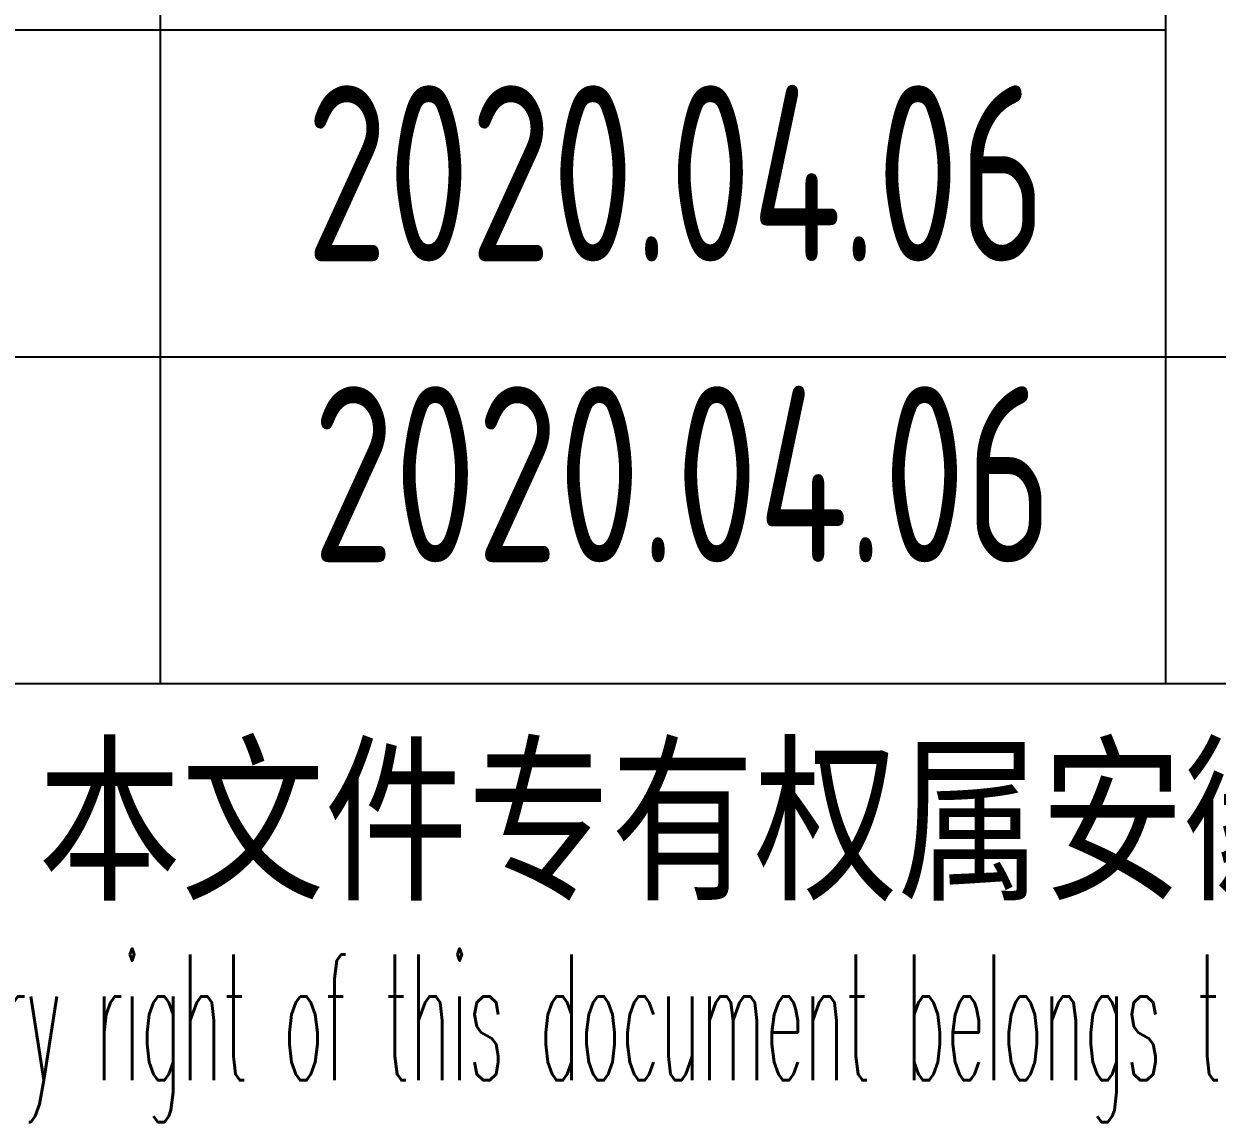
# Model space of a CAD drawing. Extents: x 4941602 to 7068445, y -422737 to 2032183.
# Drawn here: x 4984735 to 4987109, y -361710 to -359525 of the extents above; entities that cross this region are included whole.
import ezdxf
from ezdxf.enums import TextEntityAlignment as Align

# ---------------------------------------------------------------- set-up
doc = ezdxf.new("R2010")
doc.units = 0
doc.header["$LTSCALE"] = 1000
doc.header["$MEASUREMENT"] = 0
doc.layers.get('0').update_dxf_attribs({"linetype": 'CONTINUOUS'})
doc.styles.add('AHD_TQ', font='sceie.shx', dxfattribs={"bigfont": 'sceic.shx'})
doc.styles.add('ECEC_TQ', font='txt_l.shx', dxfattribs={"bigfont": 'hztxt_l.shx'})
doc.styles.add('sceie', font='SCEIE', dxfattribs={"width": 0.75, "bigfont": 'SCEIC'})

msp = doc.modelspace()

# ---------------------------------------------------------------- linework, layer by layer
for p, q in [((4985007.2, -360837.3), (4985007.2, -357587.3)), ((4985007.2, -360837.3), (4985007.2, -357587.3)), ((4987007.2, -360837.3), (4987007.2, -357587.3)), ((4981507.2, -359537.3), (4987007.2, -359537.3)), ((4981507.2, -360187.3), (4987007.2, -360187.3)), ((4987007.2, -360187.3), (4999507.2, -360187.3)), ((4981507.2, -360837.3), (4999507.2, -360837.3))]:
    msp.add_line(p, q)

# ---------------------------------------------------------------- texts
at = {"style": 'AHD_TQ'}
msp.add_text('本文件专有权属安徽华东化工医药工程有限责任公司所有,未经许可不得复制或转让给第三方', height=300, dxfattribs=at).set_placement((4990507.2, -361137.3), align=Align.MIDDLE)
at = {"style": 'ECEC_TQ', "width": 0.4}
msp.add_text('The proprietary right of this document belongs to Anhui Huadong Chemical And Medical Engineering  Co.,Ltd.  and any replication or transfer to the 3rd. side is forbidden without its permission. ', height=250, dxfattribs=at).set_placement((4990507.2, -361537.3), align=Align.MIDDLE)
at = {"style": 'sceie', "width": 0.8}
for p in [(4986032.6, -359821.9), (4986045.6, -360420.5)]:
    msp.add_attdef('2020.04.06', text='200320-02-040', height=350, dxfattribs=at).set_placement(p, align=Align.MIDDLE)

doc.saveas('drawing.dxf')
